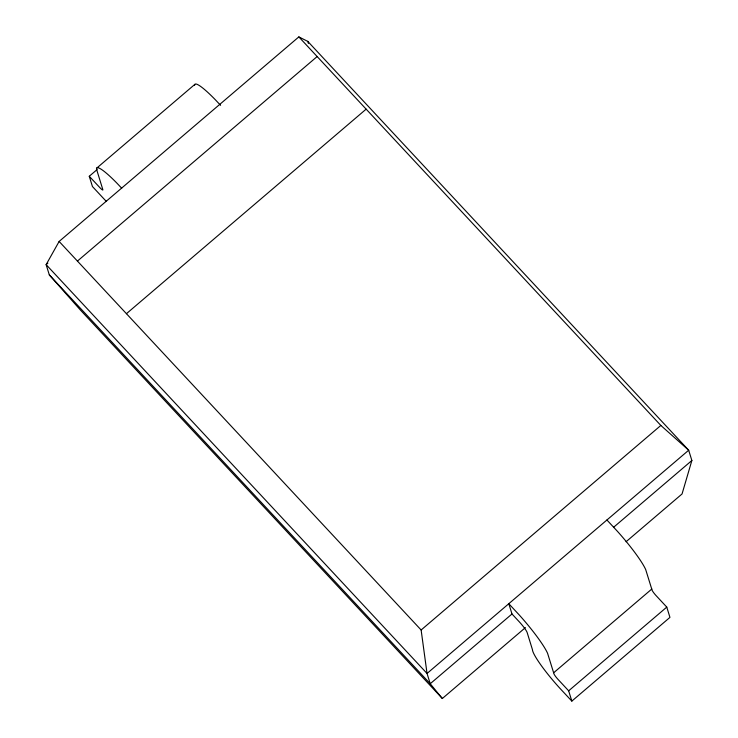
<?xml version="1.0" encoding="UTF-8"?>
<svg xmlns="http://www.w3.org/2000/svg" width="738" height="738" viewBox="0 0 738 738"><rect width="100%" height="100%" fill="white"/><g stroke="black" fill="none" stroke-linecap="round" stroke-linejoin="round"><path stroke-width="1.11" d="M525.447 627.586L442.339 698.508L80.341 309.96L49.317 274.905L46.134 264.628L59.132 241.446L298.844 36.9L307.774 41.383L688.683 450.226L691.866 460.503L682.05 493.962L626.064 541.738M96.687 168.144L194.795 84.427M106.373 201.419A38.311 5.249 49.5 0 1 102.886 197.756L92.444 186.539L89.261 176.262L97.139 169.537M47.878 263.143L46.134 264.628L427.044 673.471L430.226 683.748L442.339 698.508M77.435 261.086L317.146 56.549M126.438 313.687L366.149 109.141M421.13 629.994L660.842 425.448L688.683 450.226L427.044 673.471L421.13 629.994L59.132 241.446M606.922 519.995L617.697 531.618A43.468 5.959 49.5 0 1 645.685 569.551L652.069 590.123A5.683 0.775 49.5 0 0 655.787 595.289L666.774 607.106L669.947 617.383L571.839 701.1L568.657 690.823L557.67 679.006A5.683 0.775 49.5 0 1 553.961 673.84L547.568 653.268A43.468 5.959 49.5 0 0 519.58 615.335L508.805 603.712L511.988 613.988L430.226 683.748L49.317 274.905M613.582 527.301L691.866 460.503M553.721 672.715L651.839 588.998M568.657 690.823L666.774 607.106M298.844 36.9L660.842 425.448M220.588 105.322L215.293 99.704A43.468 5.959 49.5 0 0 194.62 85.414M121.696 188.208L117.185 183.43A43.468 5.959 49.5 0 0 96.512 169.131L102.84 189.638A5.683 0.775 49.5 0 1 100.211 187.996L89.261 176.262M511.988 613.988L519.045 621.562A10.849 1.485 49.5 0 1 527.163 632.558L532.458 649.689A38.311 5.249 49.5 0 0 561.387 689.892L571.839 701.1M307.774 41.383L308.41 43.431"/></g></svg>
